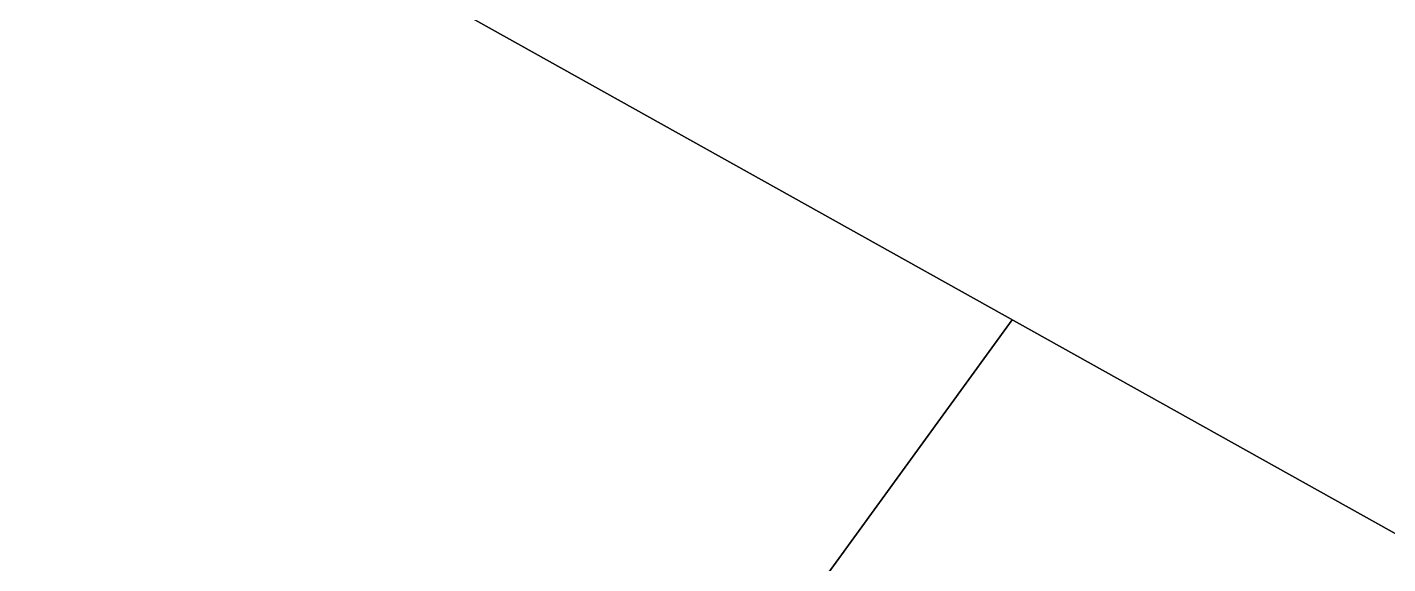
# Model space of a CAD drawing. Header units: metres. Extents: x -2743 to 126, y 13385 to 13916.
# Drawn here: x -1910.34064 to -1910.32203, y 13651.84841 to 13651.85575 of the extents above; entities that cross this region are included whole.
import ezdxf

# ---------------------------------------------------------------- set-up
doc = ezdxf.new("R2010")
doc.units = ezdxf.units.M
doc.layers.add('link-улица Берзарина_Покрытия — Новые$0$ДВ_ПП_Газон_Р', color=7, linetype='Continuous')
doc.layers.add('output[1-12]_3_ДЖКХ-24_03233tp$0$Топографические объекты', color=7, linetype='Continuous')

msp = doc.modelspace()

# ---------------------------------------------------------------- linework, layer by layer
at = {"layer": 'link-улица Берзарина_Покрытия — Новые$0$ДВ_ПП_Газон_Р'}
for points in [[(-1879.353, 13640.318), (-1894.466, 13647.696), (-1906.359416, 13656.036823), (-1914.678153, 13661.816615), (-1914.794449, 13661.650785), (-1914.3, 13655.07), (-1912.024793, 13652.950211), (-1911.621, 13652.574), (-1901.274, 13646.798), (-1890.376, 13640.83), (-1879.589, 13635.615), (-1870.241, 13631.304), (-1862.925011, 13628.447824), (-1862.923132, 13628.455808), (-1862.794822, 13629.211309), (-1862.693, 13630.127), (-1862.786966, 13630.7498), (-1863.064139, 13631.638457), (-1863.395047, 13632.301651), (-1863.884681, 13632.98851), (-1864.325949, 13633.20073), (-1869.304177, 13635.42986), (-1872.548483, 13637.008017), (-1879.353, 13640.318)], [(-1914.3, 13655.07), (-1914.794449, 13661.650785), (-1915.497889, 13660.64773), (-1915.603387, 13660.455409), (-1915.663961, 13660.247218), (-1915.678252, 13660.030865), (-1915.6449, 13659.814058), (-1914.320998, 13654.887018), (-1914.118646, 13654.347295), (-1913.819909, 13653.860377), (-1913.434307, 13653.438899), (-1912.971358, 13653.095496), (-1912.353811, 13652.724429), (-1911.735556, 13652.354542), (-1911.116597, 13651.985837), (-1910.496933, 13651.618314), (-1910.327167, 13651.851744), (-1911.621, 13652.574), (-1912.024793, 13652.950211), (-1914.3, 13655.07)], [(-1901.274, 13646.798), (-1910.327167, 13651.851744), (-1910.496933, 13651.618314), (-1907.920061, 13650.10704), (-1905.331341, 13648.616245), (-1902.730895, 13647.145999), (-1900.118847, 13645.69637), (-1899.965423, 13646.081393), (-1901.274, 13646.798)]]:
    msp.add_lwpolyline(points, close=True, dxfattribs=at)
at = {"layer": 'output[1-12]_3_ДЖКХ-24_03233tp$0$Топографические объекты'}
msp.add_lwpolyline([(-1910.003197, 13651.670895), (-1910.616462, 13652.013237)], dxfattribs=at)

doc.saveas('drawing.dxf')
